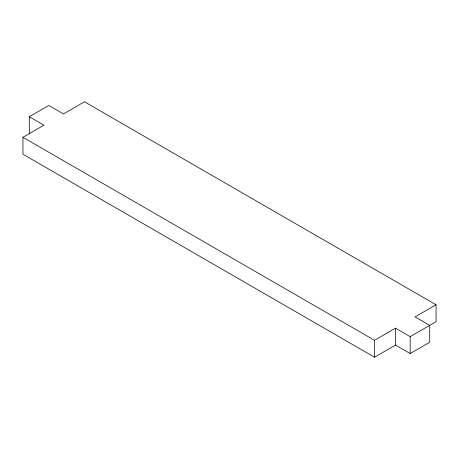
<?xml version="1.0" encoding="UTF-8"?>
<svg xmlns="http://www.w3.org/2000/svg" width="459" height="459" viewBox="0 0 459 459"><rect width="100%" height="100%" fill="white"/><g stroke="black" fill="none" stroke-linecap="round" stroke-linejoin="round"><path stroke-width="0.69" d="M29.296 133.649L29.296 116.729L48.826 105.455L63.474 113.912L84.467 101.789L436.05 304.776L436.05 321.69L410.174 336.631L395.526 328.174L374.533 340.291L22.95 137.31L22.95 154.224L374.533 357.211L395.526 345.088L410.174 353.545L429.704 342.271L429.704 325.351L415.056 316.894L436.05 304.776M22.95 137.31L43.944 125.187L29.296 116.729M410.174 336.631L410.174 353.545M395.526 328.174L395.526 345.088M374.533 340.291L374.533 357.211"/></g></svg>
